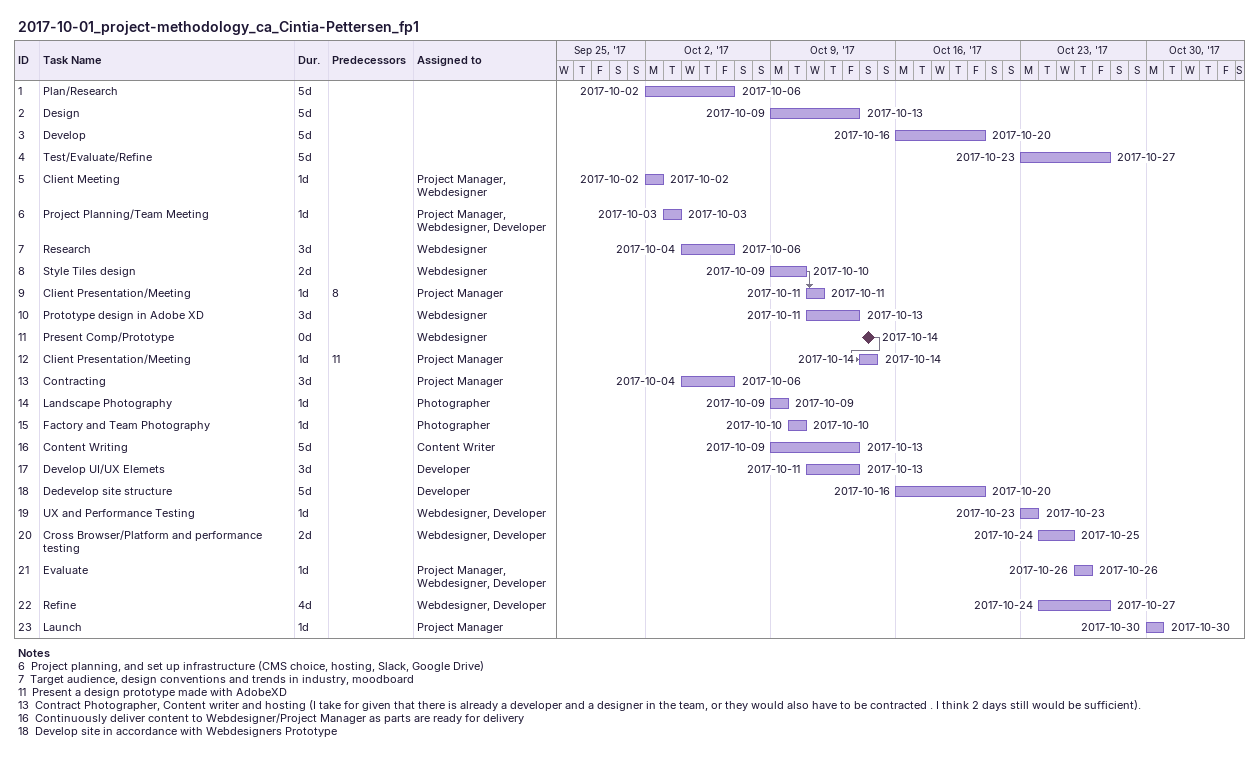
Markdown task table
2017-10-01_project-methodology_ca_Cintia-Pettersen_fp1

| ID | Task | Duration | Start | Finish | Predecessors | Resources |
|---|---|---|---|---|---|---|
| 1 | Plan/Research | 5d | 2017-10-02 | 2017-10-06 |  |  |
| 2 | Design | 5d | 2017-10-09 | 2017-10-13 |  |  |
| 3 | Develop | 5d | 2017-10-16 | 2017-10-20 |  |  |
| 4 | Test/Evaluate/Refine | 5d | 2017-10-23 | 2017-10-27 |  |  |
| 5 | Client Meeting | 1d | 2017-10-02 | 2017-10-02 |  | Project Manager, Webdesigner |
| 6 | Project Planning/Team Meeting | 1d | 2017-10-03 | 2017-10-03 |  | Project Manager, Webdesigner, Developer |
| 7 | Research | 3d | 2017-10-04 | 2017-10-06 |  | Webdesigner |
| 8 | Style Tiles design | 2d | 2017-10-09 | 2017-10-10 |  | Webdesigner |
| 9 | Client Presentation/Meeting | 1d | 2017-10-11 | 2017-10-11 | 8 | Project Manager |
| 10 | Prototype design in Adobe XD | 3d | 2017-10-11 | 2017-10-13 |  | Webdesigner |
| 11 | Present Comp/Prototype | 0d | 2017-10-14 | 2017-10-14 |  | Webdesigner |
| 12 | Client Presentation/Meeting | 1d | 2017-10-14 | 2017-10-14 | 11 | Project Manager |
| 13 | Contracting | 3d | 2017-10-04 | 2017-10-06 |  | Project Manager |
| 14 | Landscape Photography | 1d | 2017-10-09 | 2017-10-09 |  | Photographer |
| 15 | Factory and Team Photography | 1d | 2017-10-10 | 2017-10-10 |  | Photographer |
| 16 | Content Writing | 5d | 2017-10-09 | 2017-10-13 |  | Content Writer |
| 17 | Develop UI/UX Elemets | 3d | 2017-10-11 | 2017-10-13 |  | Developer |
| 18 | Dedevelop site structure | 5d | 2017-10-16 | 2017-10-20 |  | Developer |
| 19 | UX and Performance Testing | 1d | 2017-10-23 | 2017-10-23 |  | Webdesigner, Developer |
| 20 | Cross Browser/Platform and performance testing | 2d | 2017-10-24 | 2017-10-25 |  | Webdesigner, Developer |
| 21 | Evaluate | 1d | 2017-10-26 | 2017-10-26 |  | Project Manager, Webdesigner, Developer |
| 22 | Refine | 4d | 2017-10-24 | 2017-10-27 |  | Webdesigner, Developer |
| 23 | Launch | 1d | 2017-10-30 | 2017-10-30 |  | Project Manager |

Notes
- 6: Project planning, and set up infrastructure (CMS choice, hosting, Slack, Google Drive)
- 7: Target audience, design conventions and trends in industry, moodboard
- 11: Present a design prototype made with AdobeXD
- 13: Contract Photographer, Content writer and hosting (I take for given that there is already a developer and a designer in the team, or they would also have to be contracted . I think 2 days still would be sufficient).
- 16: Continuously deliver content to Webdesigner/Project Manager as parts are ready for delivery
- 18: Develop site in accordance with Webdesigners Prototype
